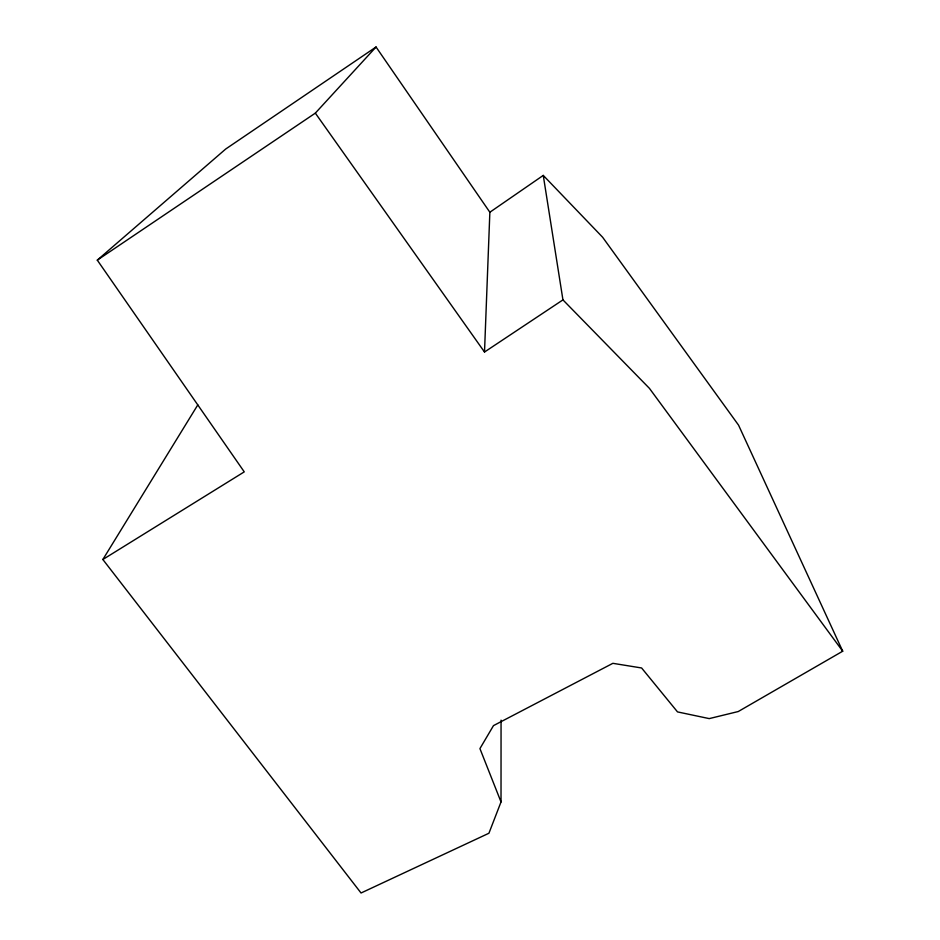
<?xml version="1.0" encoding="UTF-8"?>
<svg xmlns="http://www.w3.org/2000/svg" width="940" height="940" viewBox="0 0 940 940"><rect width="100%" height="100%" fill="white"/><g stroke="black" fill="none" stroke-linecap="round" stroke-linejoin="round"><path stroke-width="1.41" d="M197.811 404.882L102.86 559.5L361.042 893L488.929 833.24L501.02 801.949L501.055 720.158M489.858 212.24L543.261 175.404L562.942 299.884L484.511 352.03L489.858 212.24L376.047 47L225.718 149.013L97.29 260.145L244.259 471.868L102.86 559.5M97.29 260.145L315.335 113.129L376.047 47M543.261 175.404L602.622 237.244L738.546 425.139L842.71 651.209L738.252 711.533L709.23 718.607L677.517 711.909L641.609 667.976L612.868 663.323L493.488 725.621L479.929 748.604L501.02 801.949M562.942 299.884L649.423 388.349L842.71 651.209M315.335 113.129L484.511 352.03"/></g></svg>
